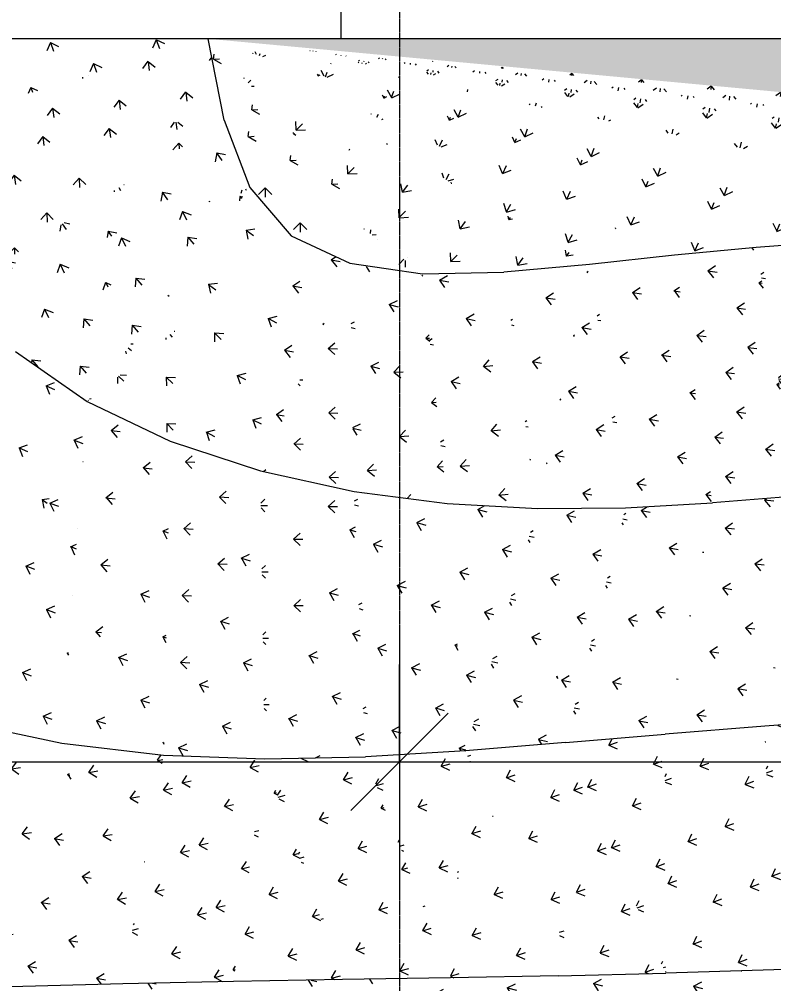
# Model space of a CAD drawing. Header units: millimetres. Extents: x 15878 to 679837, y -72324 to 391440.
# Drawn here: x 65175 to 69046, y -13489 to -8543 of the extents above; entities that cross this region are included whole.
import ezdxf

# ---------------------------------------------------------------- set-up
doc = ezdxf.new("R2010")
doc.units = ezdxf.units.MM
doc.linetypes.add('Grid Line__1_200_', pattern=[10.5, 6, -1.5, 1.5, -1.5])
for name, color, linetype, lineweight in [('A-ANNO-DIMS', 211, 'Continuous', 5), ('A-ANNO-DIMS-500', 211, 'Continuous', 5), ('A-FLOR', 192, 'Continuous', 5), ('A-FLOR-PATT', 8, 'Continuous', 5), ('A-WALL', 113, 'Continuous', 5), ('S-GRID', 1, 'Continuous', 5)]:
    doc.layers.add(name, color=color, linetype=linetype, lineweight=lineweight)
doc.styles.add('Arial', font='arial.ttf', dxfattribs={"width": 0.7, "height": 737.649701})
doc.dimstyles.new('Linear_-_1_5mm_Arial', dxfattribs={"dimscale": 304.8, "dimtxt": 750, "dimasz": 1.64042, "dimexe": 1.64042, "dimexo": 0.0625, "dimgap": 0.82021, "dimtad": 1, "dimdec": 0, "dimzin": 0, "dimdsep": 46, "dimtxsty": 'Arial', "dimblk1": 'OBLIQUE', "dimblk2": 'OBLIQUE', "dimsah": 1, "dimcen": 0.09, "dimadec": 0, "dimazin": 0, "dimtfac": 1, "dimtdec": 4, "dimtix": 1, "dimtmove": 0, "dimatfit": 3, "dimfxl": 1.64042, "dimfxlon": 1, "dimtvp": 1, "dimtolj": 1, "dimtzin": 0, "dimarcsym": 2})

# ---------------------------------------------------------------- blocks, each defined once
blk = doc.blocks.new('DIMBLOCK20-1_F')
at = {"layer": 'A-ANNO-DIMS-500'}
for p, q in [((58314.3, -11851.2), (58314.3, -12851.2)), ((58314.3, -12351.2), (58314.3, -11851.2)), ((67126.8, -11851.2), (67126.8, -12851.2)), ((67126.8, -12351.2), (67126.8, -11851.2)), ((58314.3, -12351.2), (58564.3, -12101.2)), ((67126.8, -12351.2), (67376.8, -12101.2)), ((58314.3, -12351.2), (58064.3, -12601.2)), ((58314.3, -12351.2), (67126.8, -12351.2)), ((67126.8, -12351.2), (66876.8, -12601.2))]:
    blk.add_line(p, q, dxfattribs=at)
at = {"layer": 'A-ANNO-DIMS-500', "color": 0, "insert": (62212.9, -11144.3), "char_height": 737.65, "width": 1218.462, "attachment_point": 1, "line_spacing_factor": 0.938532, "style": 'Arial'}
blk.add_mtext('EQ', dxfattribs=at)
blk = doc.blocks.new('_Oblique')
at = {"color": 0, "linetype": 'ByBlock', "lineweight": -2}
blk.add_line((-0.5, -0.5), (0.5, 0.5), dxfattribs=at)
blk = doc.blocks.new('DIMBLOCK21-1_F')
at = {"layer": 'A-ANNO-DIMS-500'}
for p, q in [((67126.8, -11851.2), (67126.8, -12851.2)), ((67126.8, -12351.2), (67126.8, -11851.2)), ((75939.3, -11851.2), (75939.3, -12851.2)), ((75939.3, -12351.2), (75939.3, -11851.2)), ((67126.8, -12351.2), (67376.8, -12101.2)), ((75939.3, -12351.2), (76189.3, -12101.2)), ((67126.8, -12351.2), (66876.8, -12601.2)), ((67126.8, -12351.2), (75939.3, -12351.2)), ((75939.3, -12351.2), (75689.3, -12601.2))]:
    blk.add_line(p, q, dxfattribs=at)
at = {"layer": 'A-ANNO-DIMS-500', "color": 0, "insert": (71025.4, -11144.3), "char_height": 737.65, "width": 1218.462, "attachment_point": 1, "line_spacing_factor": 0.938532, "style": 'Arial'}
blk.add_mtext('EQ', dxfattribs=at)

msp = doc.modelspace()

# ---------------------------------------------------------------- hatches: boundary and pattern name
at = {"layer": 'A-FLOR-PATT'}
h = msp.add_hatch(dxfattribs=at)
h.set_pattern_fill('FP_1739', color=256, style=0, pattern_type=2)
h.set_pattern_definition([(289.668, (76727.66, 35154.58), (221.238, -107.55495), [47.517, -310.877]), (246.367, (76727.66, 35154.58), (221.2385, -107.5526), [47.059, -203.921]), (334.074, (76727.66, 35154.58), (100.6117, 229.9309), [46.124, -199.872])])
h.paths.add_polyline_path([(64557.7, -9124.6), (66144.7, -8642.5), (64499.2, -8642.5)], flags=0)
h = msp.add_hatch(dxfattribs=at)
h.set_pattern_fill('FP_1738', color=256, style=0, pattern_type=2)
h.set_pattern_definition([(277.249, (88403.66, 23638.28), (193.3338, -157.4674), [47.616, -311.524]), (233.33, (88403.66, 23638.28), (193.3324, -157.469), [46.472, -201.38]), (320.838, (88403.66, 23638.28), (148.0161, 198.8017), [46.753, -202.595])])
h.paths.add_polyline_path([(64557.7, -9124.6), (66226.1, -9060.6), (66144.7, -8642.5), (64926.6, -9012.6)], flags=0)
h = msp.add_hatch(dxfattribs=at)
h.set_pattern_fill('FP_1836', color=256, style=0, pattern_type=2)
h.set_pattern_definition([(45.276, (-21244.25, -23109.45), (-10.70794, 234.88667), [45.795, -299.612]), (2.375, (-21244.25, -23109.45), (-10.70685, 234.8871), [47.623, -206.365]), (92.61, (-21244.25, -23109.45), (-253.769, -10.5249), [44.087, -191.044])])
h.paths.add_polyline_path([(67244.1, -9847.3), (67662.1, -9840.3), (66144.7, -8642.5), (66617.9, -9161.1)], flags=0)
h = msp.add_hatch(dxfattribs=at)
h.set_pattern_fill('FP_1837', color=256, style=0, pattern_type=2)
h.set_pattern_definition([(60.501, (-21898.63, -38874.76), (-73.4593, 227.4507), [45.639, -298.592]), (16.54, (-21898.63, -38874.76), (-73.4575, 227.45143), [47.522, -205.928]), (107.899, (-21898.63, -38874.76), (-242.9619, -72.1563), [44.816, -194.203])])
h.paths.add_polyline_path([(68101.1, -9799.8), (68537, -9752.5), (66144.7, -8642.5), (68021.1, -9752.5)], flags=0)
h = msp.add_hatch(dxfattribs=at)
h.set_pattern_fill('FP_1838', color=256, style=0, pattern_type=2)
h.set_pattern_definition([(54.114, (-22302.67, -32001.74), (-46.8802, 233.2998), [45.829, -299.838]), (10.614, (-22302.67, -32001.74), (-46.8809, 233.2996), [47.596, -206.249]), (101.362, (-22302.67, -32001.74), (-249.5017, -46.7549), [44.618, -193.345])])
h.paths.add_polyline_path([(67662.1, -9840.3), (68101.1, -9799.8), (66144.7, -8642.5), (67431.6, -9658.4)], flags=0)
h = msp.add_hatch(dxfattribs=at)
h.set_pattern_fill('FP_1839', color=256, style=0, pattern_type=2)
h.set_pattern_definition([(68.184, (-19771.37, -47414.48), (-105.11822, 214.4384), [44.953, -294.101]), (23.466, (-19771.37, -47414.48), (-105.11707, 214.4387), [47.242, -204.716]), (116.114, (-19771.37, -47414.48), (-231.12094, -100.3317), [44.778, -194.039])])
h.paths.add_polyline_path([(68956.3, -9713.5), (69360.5, -9682.6), (66144.7, -8642.5), (68875.1, -9682.6)], flags=0)
h = msp.add_hatch(dxfattribs=at)
h.set_pattern_fill('FP_1840', color=256, style=0, pattern_type=2)
h.set_pattern_definition([(64.927, (-20866.34, -43822.67), (-91.88694, 220.6294), [45.292, -296.319]), (20.566, (-20866.34, -43822.67), (-91.88684, 220.6285), [47.393, -205.368]), (112.611, (-20866.34, -43822.67), (-236.65143, -88.7929), [44.812, -194.186])])
h.paths.add_polyline_path([(68537, -9752.5), (68956.3, -9713.5), (66144.7, -8642.5), (68452.9, -9713.5)], flags=0)
h = msp.add_hatch(dxfattribs=at)
h.set_pattern_fill('FP_1841', color=256, style=0, pattern_type=2)
h.set_pattern_definition([(70.658, (-18730.49, -50094.51), (-114.94197, 209.03156), [44.628, -291.978]), (25.618, (-18730.5, -50094.51), (-114.93996, 209.03205), [47.084, -204.031]), (118.805, (-18730.5, -50094.5), (-226.42916, -108.5738), [44.728, -193.821])])
h.paths.add_polyline_path([(69360.5, -9682.6), (69752.1, -9658.4), (66144.7, -8642.5), (69285.6, -9658.4)], flags=0)
h = msp.add_hatch(dxfattribs=at)
h.set_pattern_fill('FP_1842', color=256, style=0, pattern_type=2)
h.set_pattern_definition([(76.655, (-15709.53, -56286.79), (-137.4962, 194.08475), [43.683, -285.792]), (30.64, (-15709.53, -56286.8), (-137.49453, 194.086), [46.537, -201.66]), (125.315, (-15709.53, -56286.8), (-213.544, -126.4931), [44.597, -193.255])])
h.paths.add_polyline_path([(70876.6, -9612.4), (71243.1, -9601.4), (66144.7, -8642.5), (70507.6, -9536.8)], flags=0)
h = msp.add_hatch(dxfattribs=at)
h.set_pattern_fill('FP_1843', color=256, style=0, pattern_type=2)
h.set_pattern_definition([(75.491, (-16236.08, -55123.09), (-133.3507, 196.87325), [43.819, -286.682]), (29.66, (-16236.08, -55123.1), (-133.35356, 196.87134), [46.639, -202.102]), (124.112, (-16236.08, -55123.1), (-216.1511, -123.0897), [44.585, -193.2])])
h.paths.add_polyline_path([(70507.6, -9624.7), (70876.6, -9612.4), (66144.7, -8642.5), (70507.6, -9624.6)], flags=0)
h = msp.add_hatch(dxfattribs=at)
h.set_pattern_fill('FP_1844', color=256, style=0, pattern_type=2)
h.set_pattern_definition([(78.706, (-15262.94, -58374.24), (-144.33207, 190.44747), [43.764, -286.325]), (32.522, (-15262.94, -58374.24), (-144.33, 190.4491), [46.471, -201.375]), (127.157, (-15262.94, -58374.24), (-208.9779, -133.24983), [44.805, -194.155])])
h.paths.add_polyline_path([(71609.6, -9590.2), (71978.6, -9577.6), (66144.7, -8642.5), (71406.5, -9555)], flags=0)
h = msp.add_hatch(dxfattribs=at)
h.set_pattern_fill('FP_1847', color=256, style=0, pattern_type=2)
h.set_pattern_definition([(74.167, (-16936.17, -53780.5), (-128.4566, 200.2933), [44.041, -288.139]), (28.566, (-16936.17, -53780.5), (-128.4541, 200.2945), [46.773, -202.682]), (122.673, (-16936.17, -53780.5), (-219.0884, -119.28085), [44.615, -193.331])])
h.paths.add_polyline_path([(70133.6, -9639.5), (70507.6, -9624.6), (66144.7, -8642.5), (70074.1, -9624.7)], flags=0)
h = msp.add_hatch(dxfattribs=at)
h.set_pattern_fill('FP_1851', color=256, style=0, pattern_type=2)
h.set_pattern_definition([(272.066, (93606.37, -5733.25), (184.9975, -147.1594), [40.275, -263.501]), (221.947, (93606.37, -5733.25), (184.9984, -147.1585), [43.876, -190.13]), (321.499, (93606.37, -5733.25), (174.0457, 156.4197), [44.323, -192.066])])
h.paths.add_polyline_path([(74652.1, -9434.3), (79776.8, -8642.5), (66144.7, -8642.5), (74577.2, -9427.3)], flags=0)
h = msp.add_hatch(dxfattribs=at)
h.set_pattern_fill('FP_1854', color=256, style=0, pattern_type=2)
h.set_pattern_definition([(3.87, (25507.53, -5221.22), (17.4642, 137.63856), [30.784, -201.405]), (330.342, (25507.53, -5221.22), (17.46365, 137.6391), [46.216, -200.27]), (82.769, (25507.53, -5221.22), (-214.1957, 121.9658), [26.014, -112.728])])
h.paths.add_polyline_path([(67244.1, -9847.3), (66144.7, -8642.5), (66226.1, -9060.6), (66617.9, -9363.4)], flags=0)
h = msp.add_hatch(dxfattribs=at)
h.set_pattern_fill('FP_1850', color=256, style=0, pattern_type=2)
h.set_pattern_definition([(263.679, (100853.9, 1096.2), (160.04505, -183.4711), [44.685, -292.348]), (217.543, (100853.9, 1096.2), (160.0468, -183.4697), [46.621, -202.025]), (311.099, (100853.9, 1096.2), (197.1517, 151.5139), [45.65, -197.817])])
h.paths.add_polyline_path([(74263.7, -9459.2), (74652.1, -9434.3), (66617.9, -8690.1), (74015.6, -9434.3)], flags=0)
h = msp.add_hatch(dxfattribs=at)
h.set_pattern_fill('FP_1849', color=256, style=0, pattern_type=2)
h.set_pattern_definition([(263.151, (101050.3, 571.8), (158.3796, -184.378), [44.602, -291.81]), (217.01, (101050.3, 571.8), (158.3785, -184.3779), [46.609, -201.97]), (310.662, (101050.3, 571.8), (198.4987, 149.632), [45.574, -197.488])])
h.paths.add_polyline_path([(73876.6, -9483.1), (74263.7, -9459.2), (66617.9, -8694), (73383.2, -9429.4)], flags=0)
h = msp.add_hatch(dxfattribs=at)
h.set_pattern_fill('FP_1883', color=256, style=0, pattern_type=2)
h.set_pattern_definition([(262.575, (101243.06, -34.43), (156.5609, -185.3069), [44.505, -291.171]), (216.427, (101243.06, -34.43), (156.5607, -185.307), [46.592, -201.9]), (310.194, (101243.06, -34.43), (199.939, 147.5553), [45.486, -197.104])])
h.paths.add_polyline_path([(73491.4, -9505.5), (73876.6, -9483.1), (66617.9, -8698.1), (73383.2, -9492.8)], flags=0)
h = msp.add_hatch(dxfattribs=at)
h.set_pattern_fill('FP_1856', color=256, style=0, pattern_type=2)
h.set_pattern_definition([(261.946, (101429.38, -727.78), (154.5756, -186.2592), [44.391, -290.428]), (215.789, (101429.38, -727.78), (154.5753, -186.2593), [46.573, -201.815]), (309.689, (101429.38, -727.78), (201.4857, 145.2574), [45.383, -196.662])])
h.paths.add_polyline_path([(73108.5, -9526.4), (73491.4, -9505.5), (66617.9, -8702.6), (70000.5, -9131.9)], flags=0)
h = msp.add_hatch(dxfattribs=at)
h.set_pattern_fill('FP_1848', color=256, style=0, pattern_type=2)
h.set_pattern_definition([(261.257, (101605.63, -1514.52), (152.3994, -187.2368), [44.261, -289.574]), (215.09, (101605.63, -1514.52), (152.3998, -187.2363), [46.55, -201.716]), (309.144, (101605.63, -1514.52), (203.1428, 142.7201), [45.266, -196.153])])
h.paths.add_polyline_path([(72728.4, -9545.6), (73108.5, -9526.4), (66617.9, -8707.4), (70000.5, -9171.4)], flags=0)
h = msp.add_hatch(dxfattribs=at)
h.set_pattern_fill('FP_1845', color=256, style=0, pattern_type=2)
h.set_pattern_definition([(260.5, (101767.26, -2401.94), (150.0097, -188.2403), [44.112, -288.6]), (214.323, (101767.26, -2401.94), (150.0107, -188.2402), [46.524, -201.604]), (308.551, (101767.26, -2401.94), (204.9238, 139.907), [45.132, -195.57])])
h.paths.add_polyline_path([(72351.6, -9562.7), (72728.4, -9545.6), (66617.9, -8712.7), (70000.5, -9214.1)], flags=0)
h = msp.add_hatch(dxfattribs=at)
h.set_pattern_fill('FP_1846', color=256, style=0, pattern_type=2)
h.set_pattern_definition([(79.63, (-15267.93, -59356.86), (-147.2566, 189.34966), [43.944, -287.504]), (33.447, (-15267.93, -59356.86), (-147.255, 189.3515), [46.498, -201.49]), (127.872, (-15267.93, -59356.86), (-206.91896, -136.68433), [44.976, -194.895])])
h.paths.add_polyline_path([(71978.6, -9577.6), (72351.6, -9562.7), (66617.9, -8718.4), (71885.4, -9562.7)], flags=0)
h = msp.add_hatch(dxfattribs=at)
h.set_pattern_fill('FP_1740', color=256, style=0, pattern_type=2)
h.set_pattern_definition([(277.61, (88007.8, 23277.71), (194.3468, -157.0883), [47.591, -311.365]), (233.542, (88007.8, 23277.7), (194.3473, -157.0879), [46.323, -200.735]), (321.052, (88007.8, 23277.7), (146.8098, 198.7075), [46.855, -203.04])])
h.paths.add_polyline_path([(64669.6, -9552.7), (66226.1, -9060.6), (64557.7, -9124.6), (64569.4, -9169.4)], flags=0)
h = msp.add_hatch(dxfattribs=at)
h.set_pattern_fill('FP_1695', color=256, style=0, pattern_type=2)
h.set_pattern_definition([(272.274, (94342.1, 9418.22), (180.1756, -177.3686), [47.215, -308.905]), (227.066, (94342.1, 9418.22), (180.1782, -177.3671), [45.706, -198.061]), (315.45, (94342.1, 9418.22), (166.0449, 178.471), [47.406, -205.425])])
h.paths.add_polyline_path([(64865.1, -9929.8), (66226.1, -9060.6), (64669.6, -9552.7)], flags=0)
h = msp.add_hatch(dxfattribs=at)
h.set_pattern_fill('FP_1743', color=256, style=0, pattern_type=2)
h.set_pattern_definition([(304.466, (60043.79, 41293.44), (240.76014, -47.319), [47.497, -310.747]), (261.285, (60043.8, 41293.44), (240.7603, -47.3172), [47.051, -203.886]), (348.881, (60043.8, 41293.44), (38.0225, 248.0395), [46.006, -199.36])])
h.paths.add_polyline_path([(64865.1, -9929.8), (66358.3, -9404.7), (66226.1, -9060.6), (64926.6, -9890.5)], flags=0)
h = msp.add_hatch(dxfattribs=at)
h.set_pattern_fill('FP_1835', color=256, style=0, pattern_type=2)
h.set_pattern_definition([(270, (97867.98, 11247.69), (179.605, -179.605), [47.625, -311.585]), (225, (97867.98, 11247.7), (179.6051, -179.6051), [47.625, -206.375]), (315, (97867.98, 11247.7), (179.6051, 179.6051), [47.625, -206.375])])
h.paths.add_polyline_path([(67244.1, -9847.3), (66226.1, -9060.6), (66358.3, -9404.7), (66579.1, -9658.4), (66871.9, -9794.2), (67194.7, -9840.3)], flags=0)
h = msp.add_hatch(dxfattribs=at)
h.set_pattern_fill('FP_1704', color=256, style=0, pattern_type=2)
h.set_pattern_definition([(295.239, (72253.2, 30891.24), (233.0475, -93.9483), [47.377, -309.962]), (250.613, (72253.2, 30891.24), (233.0467, -93.9503), [45.574, -197.485]), (338.044, (72253.2, 30891.24), (80.6815, 229.2779), [47.113, -204.158])])
h.paths.add_polyline_path([(65155.6, -10245.9), (66358.3, -9404.7), (64865.1, -9929.8), (65137.4, -10226.1)], flags=0)
h = msp.add_hatch(dxfattribs=at)
h.set_pattern_fill('FP_1703', color=256, style=0, pattern_type=2)
h.set_pattern_definition([(310.001, (57717.15, 35610.74), (248.41105, -32.20766), [47.416, -310.219]), (265.619, (57717.15, 35610.74), (248.4107, -32.2058), [45.462, -197]), (352.613, (57717.15, 35610.74), (18.5211, 241.7532), [46.967, -203.523])])
h.paths.add_polyline_path([(65523.8, -10503.5), (66358.3, -9404.7), (65155.6, -10245.9), (65393.5, -10412.3)], flags=0)
h = msp.add_hatch(dxfattribs=at)
h.set_pattern_fill('FP_1732', color=256, style=0, pattern_type=2)
h.set_pattern_definition([(323.545, (38120.7, 40425.6), (240.2083, 32.64647), [47.454, -310.465]), (280.998, (38120.7, 40425.6), (240.2082, 32.6483), [46.858, -203.051]), (7.74, (38120.7, 40425.6), (-47.6764, 245.319), [45.453, -196.963])])
h.paths.add_polyline_path([(65523.8, -10503.5), (66569.7, -9654), (66358.3, -9404.7), (65719.5, -10245.9)], flags=0)
h = msp.add_hatch(dxfattribs=at)
h.set_pattern_fill('FP_1705', color=256, style=0, pattern_type=2)
h.set_pattern_definition([(315.342, (53919.57, 33539.79), (250.56396, -11.92266), [47.198, -308.791]), (270.639, (53919.57, 33539.8), (250.5635, -11.9214), [44.683, -193.625]), (357.276, (53919.57, 33539.8), (-2.6572, 238.2925), [47.034, -203.813])])
h.paths.add_polyline_path([(65949.6, -10706.6), (66564.4, -9658.4), (65523.8, -10503.5), (65915.9, -10690.5)], flags=0)
h = msp.add_hatch(dxfattribs=at)
h.set_pattern_fill('FP_1712', color=256, style=0, pattern_type=2)
h.set_pattern_definition([(332.922, (33854.6, 34181.54), (239.087, 64.20896), [47.526, -310.937]), (289.402, (33854.6, 34181.54), (239.0871, 64.2076), [45.201, -195.872]), (15.032, (33854.6, 34181.54), (-80.082, 227.3828), [46.417, -201.141])])
h.paths.add_polyline_path([(66412.7, -10858.9), (66567.2, -9658.4), (65949.6, -10706.6)], flags=0)
h = msp.add_hatch(dxfattribs=at)
h.set_pattern_fill('FP_1745', color=256, style=0, pattern_type=2)
h.set_pattern_definition([(350.108, (10980.1, 27746.3), (196.8396, 134.1175), [47.331, -309.662]), (308.389, (10980.1, 27746.3), (196.8391, 134.1182), [46.754, -202.599]), (34.269, (10980.1, 27746.3), (-154.8473, 195.4455), [44.66, -193.528])])
h.paths.add_polyline_path([(66412.7, -10858.9), (66871.9, -9794.2), (66569.2, -9658.4), (66432.6, -10706.6)], flags=0)
h = msp.add_hatch(dxfattribs=at)
h.set_pattern_fill('FP_1733', color=256, style=0, pattern_type=2)
h.set_pattern_definition([(353.339, (12515.14, 27486.05), (202.07674, 145.41777), [47.494, -310.727]), (309.428, (12515.14, 27486.05), (202.0747, 145.4206), [45.385, -196.668]), (35.74, (12515.14, 27486.05), (-153.7286, 186.96855), [46.68, -202.28])])
h.paths.add_polyline_path([(69173.8, -10987.6), (69360.5, -9682.6), (68956.3, -9713.5), (69117.1, -10655.4)], flags=0)
h = msp.add_hatch(dxfattribs=at)
h.set_pattern_fill('FP_1731', color=256, style=0, pattern_type=2)
h.set_pattern_definition([(352.153, (14197.47, 28716.84), (205.7215, 141.2468), [47.439, -310.367]), (308.04, (14197.47, 28716.84), (205.7217, 141.2478), [45.257, -196.112]), (34.473, (14197.47, 28716.84), (-148.7325, 190.09834), [46.79, -202.755])])
h.paths.add_polyline_path([(68731.9, -11023.4), (68956.3, -9713.5), (68537, -9752.5), (68726.4, -10987.6)], flags=0)
h = msp.add_hatch(dxfattribs=at)
h.set_pattern_fill('FP_1700', color=256, style=0, pattern_type=2)
h.set_pattern_definition([(352.069, (14034.02, 28464.4), (205.7304, 140.9807), [47.456, -310.479]), (308.009, (14034.02, 28464.4), (205.7306, 140.9809), [45.302, -196.309]), (34.422, (14034.02, 28464.4), (-148.7822, 190.3679), [46.763, -202.638])])
h.paths.add_polyline_path([(68731.9, -11023.4), (69173.8, -10987.6), (68956.3, -9713.5), (68738, -10987.6)], flags=0)
h = msp.add_hatch(dxfattribs=at)
h.set_pattern_fill('FP_1701', color=256, style=0, pattern_type=2)
h.set_pattern_definition([(351.304, (15739.54, 29506.07), (208.41377, 137.89067), [47.379, -309.978]), (307.04, (15739.54, 29506.07), (208.41495, 137.8882), [45.082, -195.357]), (33.489, (15739.54, 29506.07), (-144.8344, 191.9212), [46.856, -203.044])])
h.paths.add_polyline_path([(68286.5, -11047.6), (68537, -9752.5), (68101.1, -9799.8), (68282.9, -11023.4)], flags=0)
h = msp.add_hatch(dxfattribs=at)
h.set_pattern_fill('FP_1699', color=256, style=0, pattern_type=2)
h.set_pattern_definition([(350.914, (15205.68, 29191.91), (208.4495, 136.654), [47.463, -310.529]), (306.901, (15205.68, 29191.9), (208.44765, 136.6558), [45.296, -196.284]), (33.248, (15205.68, 29191.9), (-145.0517, 193.1871), [46.734, -202.515])])
h.paths.add_polyline_path([(68286.5, -11047.6), (68731.9, -11023.4), (68537, -9752.5), (68309.2, -10930.3)], flags=0)
h = msp.add_hatch(dxfattribs=at)
h.set_pattern_fill('FP_1708', color=256, style=0, pattern_type=2)
h.set_pattern_definition([(358.336, (4847.23, 22103.86), (177.95296, 159.89), [47.467, -310.552]), (316.575, (4847.23, 22103.86), (177.9527, 159.8892), [46.448, -201.275]), (41.939, (4847.23, 22103.86), (-179.9136, 170.2878), [44.856, -194.376])])
h.paths.add_polyline_path([(66893, -10964.3), (66869.4, -9799.8), (66412.7, -10858.9), (66617.9, -10903.9)], flags=0)
h = msp.add_hatch(dxfattribs=at)
h.set_pattern_fill('FP_1710', color=256, style=0, pattern_type=2)
h.set_pattern_definition([(344.636, (21939.05, 30472.16), (220.3823, 110.6407), [47.554, -311.123]), (301.387, (21939.05, 30472.16), (220.3812, 110.6425), [45.174, -195.753]), (26.659, (21939.05, 30472.16), (-125.479, 205.6715), [46.237, -200.359])])
h.paths.add_polyline_path([(66893, -10964.3), (67244.1, -9847.3), (66872, -9799.8), (66887.4, -10655.4)], flags=0)
h = msp.add_hatch(dxfattribs=at)
h.set_pattern_fill('FP_1709', color=256, style=0, pattern_type=2)
h.set_pattern_definition([(348.616, (18967.83, 29842.62), (214.18104, 126.28364), [47.431, -310.316]), (304.737, (18967.83, 29842.62), (214.1813, 126.2822), [44.925, -194.675]), (30.524, (18967.83, 29842.62), (-136.52705, 196.8966), [46.62, -202.018])])
h.paths.add_polyline_path([(67370.3, -11026.6), (67662.1, -9840.3), (67244.1, -9847.3), (67330.6, -10655.4)], flags=0)
h = msp.add_hatch(dxfattribs=at)
h.set_pattern_fill('FP_1706', color=256, style=0, pattern_type=2)
h.set_pattern_definition([(350.418, (17173.5, 29777.31), (210.716, 133.932), [47.365, -309.886]), (306.2, (17173.5, 29777.3), (210.7181, 133.9301), [44.938, -194.729]), (32.44, (17173.5, 29777.3), (-141.5506, 193.4004), [46.815, -202.863])])
h.paths.add_polyline_path([(67833.9, -11051.6), (68101.1, -9799.8), (67662.1, -9840.3), (67833.4, -11047.6)], flags=0)
h = msp.add_hatch(dxfattribs=at)
h.set_pattern_fill('FP_1698', color=256, style=0, pattern_type=2)
h.set_pattern_definition([(349.787, (16374.67, 29431.5), (210.7075, 131.9394), [47.494, -310.726]), (305.967, (16374.67, 29431.5), (210.709, 131.9377), [45.28, -196.215]), (32.053, (16374.67, 29431.5), (-141.8346, 195.4556), [46.614, -201.994])])
h.paths.add_polyline_path([(67833.9, -11051.6), (68286.5, -11047.6), (68101.1, -9799.8), (67918.5, -10655.4)], flags=0)
h = msp.add_hatch(dxfattribs=at)
h.set_pattern_fill('FP_1697', color=256, style=0, pattern_type=2)
h.set_pattern_definition([(3.063, (797.32, 18708.77), (164.43186, 174.3283), [47.477, -310.617]), (321.219, (797.32, 18708.77), (164.4307, 174.3292), [46.458, -201.317]), (46.673, (797.32, 18708.77), (-193.1492, 155.1949), [44.933, -194.709])])
h.paths.add_polyline_path([(67370.3, -11026.6), (67244.1, -9847.3), (66893, -10964.3), (66951.1, -10971.9)], flags=0)
h = msp.add_hatch(dxfattribs=at)
h.set_pattern_fill('FP_1696', color=256, style=0, pattern_type=2)
h.set_pattern_definition([(5.387, (-1121.94, 17570.24), (158.71717, 181.81076), [47.536, -311.001]), (323.228, (-1121.94, 17570.24), (158.7158, 181.81305), [46.402, -201.077]), (48.88, (-1121.94, 17570.24), (-198.2359, 148.1501), [45.252, -196.091])])
h.paths.add_polyline_path([(67833.9, -11051.6), (67660.3, -9847.3), (67370.3, -11026.6), (67662.1, -11042.3)], flags=0)
h = msp.add_hatch(dxfattribs=at)
h.set_pattern_fill('FP_1572', color=256, style=0, pattern_type=2)
h.set_pattern_definition([(335.782, (23216.3, 42603.46), (232.75616, 85.7576), [47.565, -311.195]), (292.068, (23216.3, 42603.46), (232.75625, 85.7578), [47.126, -204.213]), (20.226, (23216.3, 42603.46), (-94.4298, 232.9254), [46.51, -201.542])])
h.paths.add_polyline_path([(64379.9, -11978), (65523.8, -10503.5), (65155.6, -10245.9), (64483.9, -11745.9)], flags=0)
h = msp.add_hatch(dxfattribs=at)
h.set_pattern_fill('FP_1550', color=256, style=0, pattern_type=2)
h.set_pattern_definition([(324.603, (39829.96, 42604.76), (249.46075, 35.41366), [47.466, -310.545]), (279.901, (39829.96, 42604.76), (249.4607, 35.4163), [46.211, -200.247]), (8.08, (39829.96, 42604.76), (-42.3758, 242.787), [47.243, -204.719])])
h.paths.add_polyline_path([(64876.8, -12145.3), (65523.8, -10503.5), (64379.9, -11978)], flags=0)
h = msp.add_hatch(dxfattribs=at)
h.set_pattern_fill('FP_1536', color=256, style=0, pattern_type=2)
h.set_pattern_definition([(339.694, (21882.39, 40055.94), (230.15454, 99.0567), [47.585, -311.32]), (295.456, (21882.4, 40055.94), (230.1547, 99.0553), [46.435, -201.217]), (23.286, (21882.4, 40055.94), (-106.443, 223.6094), [46.981, -203.585])])
h.paths.add_polyline_path([(65393.5, -12255.6), (65523.8, -10503.5), (64876.8, -12145.3)], flags=0)
h = msp.add_hatch(dxfattribs=at)
h.set_pattern_fill('FP_1575', color=256, style=0, pattern_type=2)
h.set_pattern_definition([(353.973, (3344.95, 32039.4), (190.84324, 153.47434), [47.38, -309.984]), (310.746, (3344.95, 32039.4), (190.8416, 153.4768), [47.269, -204.831]), (38.806, (3344.95, 32039.4), (-164.5459, 190.9955), [45.919, -198.98])])
h.paths.add_polyline_path([(65393.5, -12255.6), (65949.6, -10706.6), (65523.8, -10503.5), (65401.7, -12145.3)], flags=0)
h = msp.add_hatch(dxfattribs=at)
h.set_pattern_fill('FP_1535', color=256, style=0, pattern_type=2)
h.set_pattern_definition([(341.846, (20685.59, 38192.7), (226.95357, 106.3715), [47.533, -310.983]), (297.54, (20685.6, 38192.7), (226.9539, 106.3713), [46.114, -199.829]), (25.112, (20685.6, 38192.7), (-113.71545, 218.076), [46.996, -203.649])])
h.paths.add_polyline_path([(65915.9, -12316.4), (65949.6, -10706.6), (65393.5, -12255.6)], flags=0)
h = msp.add_hatch(dxfattribs=at)
h.set_pattern_fill('FP_1577', color=256, style=0, pattern_type=2)
h.set_pattern_definition([(356.998, (1379.1, 28802.67), (183.15426, 162.07347), [47.453, -310.462]), (313.943, (1379.1, 28802.67), (183.15566, 162.0716), [47.086, -204.04]), (41.505, (1379.1, 28802.67), (-174.2668, 180.8189), [45.856, -198.711])])
h.paths.add_polyline_path([(65915.9, -12316.4), (66412.7, -10858.9), (65949.6, -10706.6), (65917.2, -12255.6)], flags=0)
h = msp.add_hatch(dxfattribs=at)
h.set_pattern_fill('FP_1537', color=256, style=0, pattern_type=2)
h.set_pattern_definition([(343.277, (20516.98, 36500.72), (225.0413, 110.64186), [47.454, -310.465]), (298.861, (20516.98, 36500.72), (225.0409, 110.6427), [45.737, -198.192]), (26.181, (20516.98, 36500.72), (-117.7397, 213.6319), [47.019, -203.75])])
h.paths.add_polyline_path([(66435.2, -12336.3), (66412.7, -10858.9), (65915.9, -12316.4), (66412.7, -12335.4)], flags=0)
h = msp.add_hatch(dxfattribs=at)
h.set_pattern_fill('FP_1578', color=256, style=0, pattern_type=2)
h.set_pattern_definition([(359.069, (573.64, 26089.15), (177.94088, 167.17983), [47.512, -310.846]), (316.194, (573.64, 26089.15), (177.942, 167.1792), [46.861, -203.066]), (43.214, (573.64, 26089.15), (-180.3699, 173.0035), [45.779, -198.377])])
h.paths.add_polyline_path([(66435.2, -12336.3), (66893, -10964.3), (66412.7, -10858.9), (66434.9, -12316.4)], flags=0)
h = msp.add_hatch(dxfattribs=at)
h.set_pattern_fill('FP_1541', color=256, style=0, pattern_type=2)
h.set_pattern_definition([(344.214, (21008.99, 34933.5), (224.0545, 112.8752), [47.353, -309.805]), (299.665, (21009, 34933.5), (224.0544, 112.876), [45.322, -196.397]), (26.738, (21009, 34933.5), (-119.6318, 210.0391), [47.04, -203.841])])
h.paths.add_polyline_path([(66435.2, -12336.3), (66951.1, -12325.4), (66893, -10964.3), (66617.9, -11788.7)], flags=0)
h = msp.add_hatch(dxfattribs=at)
h.set_pattern_fill('FP_1548', color=256, style=0, pattern_type=2)
h.set_pattern_definition([(343.888, (19751.08, 33642.82), (222.40066, 111.21885), [47.55, -311.095]), (300.098, (19751.08, 33642.82), (222.4007, 111.2183), [45.674, -197.919]), (26.569, (19751.08, 33642.82), (-122.1575, 210.7477), [46.624, -202.036])])
h.paths.add_polyline_path([(66951.1, -12325.4), (67370.3, -11026.6), (66893, -10964.3), (66895.6, -11026.6)], flags=0)
h = msp.add_hatch(dxfattribs=at)
h.set_pattern_fill('FP_1538', color=256, style=0, pattern_type=2)
h.set_pattern_definition([(345.239, (21241.41, 33325.03), (222.67047, 115.47535), [47.267, -309.241]), (300.613, (21241.4, 33325.03), (222.6692, 115.4767), [44.947, -194.772]), (27.411, (21241.4, 33325.03), (-122.0722, 206.3096), [47.031, -203.801])])
h.paths.add_polyline_path([(66951.1, -12325.4), (67464.7, -12293.9), (67370.3, -11026.6), (66961.3, -12293.9)], flags=0)
h = msp.add_hatch(dxfattribs=at)
h.set_pattern_fill('FP_1546', color=256, style=0, pattern_type=2)
h.set_pattern_definition([(345.681, (19326.47, 31834.68), (219.7722, 116.71785), [47.483, -310.658]), (301.791, (19326.47, 31834.68), (219.7725, 116.7164), [45.287, -196.242]), (27.972, (19326.47, 31834.68), (-127.2426, 205.2931), [46.658, -202.185])])
h.paths.add_polyline_path([(67464.7, -12293.9), (67833.9, -11051.6), (67370.3, -11026.6), (67372.2, -11051.6)], flags=0)
h = msp.add_hatch(dxfattribs=at)
h.set_pattern_fill('FP_1547', color=256, style=0, pattern_type=2)
h.set_pattern_definition([(350.709, (15768.5, 28132.56), (209.49543, 133.80762), [47.426, -310.283]), (306.842, (15768.5, 28132.56), (209.494, 133.8096), [44.88, -194.48]), (32.567, (15768.5, 28132.56), (-143.5212, 191.5588), [46.609, -201.973])])
h.paths.add_polyline_path([(68489.3, -12209.5), (68731.9, -11023.4), (68286.5, -11047.6), (68309.2, -11177.6)], flags=0)
h = msp.add_hatch(dxfattribs=at)
h.set_pattern_fill('FP_1542', color=256, style=0, pattern_type=2)
h.set_pattern_definition([(350.922, (15931.12, 27888.62), (209.4931, 134.47984), [47.381, -309.991]), (306.918, (15931.12, 27888.62), (209.494, 134.4785), [44.763, -193.972]), (32.698, (15931.12, 27888.62), (-143.4037, 190.8652), [46.677, -202.266])])
h.paths.add_polyline_path([(68489.3, -12209.5), (69001.4, -12168.4), (68731.9, -11023.4)], flags=0)
h = msp.add_hatch(dxfattribs=at)
h.set_pattern_fill('FP_1551', color=256, style=0, pattern_type=2)
h.set_pattern_definition([(353.496, (12885.46, 26218.8), (202.3147, 143.57937), [47.462, -310.516]), (309.79, (12885.46, 26218.8), (202.3162, 143.5777), [44.931, -194.699]), (35.362, (12885.46, 26218.8), (-153.3562, 184.1305), [46.516, -201.569])])
h.paths.add_polyline_path([(69001.4, -12168.4), (69173.8, -10987.6), (68731.9, -11023.4)], flags=0)
h = msp.add_hatch(dxfattribs=at)
h.set_pattern_fill('FP_1552', color=256, style=0, pattern_type=2)
h.set_pattern_definition([(353.467, (12782.86, 25906.58), (202.31517, 143.48824), [47.467, -310.55]), (309.779, (12782.86, 25906.58), (202.3168, 143.4852), [44.946, -194.767]), (35.345, (12782.86, 25906.58), (-153.3761, 184.2224), [46.506, -201.527])])
h.paths.add_polyline_path([(69001.4, -12168.4), (69513.2, -12127.4), (69173.8, -10987.6), (69168.6, -11023.4)], flags=0)
h = msp.add_hatch(dxfattribs=at)
h.set_pattern_fill('FP_1540', color=256, style=0, pattern_type=2)
h.set_pattern_definition([(346.729, (20477.96, 31592.71), (219.8469, 120.0351), [47.243, -309.089]), (302.173, (20477.96, 31592.71), (219.8471, 120.0346), [44.709, -193.74]), (28.635, (20477.96, 31592.71), (-126.9721, 201.8313), [46.965, -203.517])])
h.paths.add_polyline_path([(67464.7, -12293.9), (67977.2, -12252.2), (67833.9, -11051.6), (67477.1, -12252.2)], flags=0)
h = msp.add_hatch(dxfattribs=at)
h.set_pattern_fill('FP_1549', color=256, style=0, pattern_type=2)
h.set_pattern_definition([(348.021, (18004.83, 29983.72), (215.4458, 124.48946), [47.434, -310.333]), (304.094, (18004.83, 29983.72), (215.4455, 124.4887), [44.999, -194.997]), (30.02, (18004.83, 29983.72), (-134.5296, 198.745), [46.655, -202.171])])
h.paths.add_polyline_path([(67977.2, -12252.2), (68286.5, -11047.6), (67833.9, -11051.6)], flags=0)
h = msp.add_hatch(dxfattribs=at)
h.set_pattern_fill('FP_1539', color=256, style=0, pattern_type=2)
h.set_pattern_definition([(348.628, (18631.09, 29771.99), (215.45297, 126.40906), [47.295, -309.429]), (304.312, (18631.1, 29771.99), (215.4509, 126.4128), [44.662, -193.534]), (30.401, (18631.1, 29771.99), (-134.2685, 196.74626), [46.837, -202.961])])
h.paths.add_polyline_path([(67977.2, -12252.2), (68489.3, -12209.5), (68286.5, -11047.6), (67988.1, -12209.5)], flags=0)
h = msp.add_hatch(dxfattribs=at)
h.set_pattern_fill('FP_1406', color=256, style=0, pattern_type=2)
h.set_pattern_definition([(6.818, (-6928.94, 19404.8), (149.18197, 187.61604), [47.248, -309.118]), (324.625, (-6928.94, 19404.8), (149.1837, 187.61395), [47.063, -203.939]), (51.51, (-6928.94, 19404.8), (-204.66295, 145.3102), [44.943, -194.754])])
h.paths.add_polyline_path([(65130.8, -13505.4), (65393.5, -12255.6), (64876.8, -12145.3)], flags=0)
h = msp.add_hatch(dxfattribs=at)
h.set_pattern_fill('FP_1442', color=256, style=0, pattern_type=2)
h.set_pattern_definition([(20.269, (-15050.22, 3906.6), (102.9149, 216.78362), [47.348, -309.775]), (338.15, (-15050.22, 3906.6), (102.9154, 216.7836), [46.886, -203.172]), (64.605, (-15050.22, 3906.6), (-232.0947, 93.0638), [44.995, -194.977])])
h.paths.add_polyline_path([(69046.2, -13417.4), (69001.4, -12168.4), (68489.3, -12209.5), (69036, -13395.4)], flags=0)
h = msp.add_hatch(dxfattribs=at)
h.set_pattern_fill('FP_1443', color=256, style=0, pattern_type=2)
h.set_pattern_definition([(21.504, (-16187.77, 2342.35), (97.60933, 219.27025), [47.31, -309.524]), (339.321, (-16187.77, 2342.35), (97.61106, 219.2702), [46.974, -203.552]), (66.003, (-16187.77, 2342.35), (-234.3851, 88.4695), [45.003, -195.012])])
h.paths.add_polyline_path([(69601.2, -13395.4), (69513.6, -12128.7), (69001.4, -12168.4), (69513.6, -13216.2)], flags=0)
h = msp.add_hatch(dxfattribs=at)
h.set_pattern_fill('FP_1414', color=256, style=0, pattern_type=2)
h.set_pattern_definition([(21.199, (-16142.04, 2180.94), (97.67812, 218.24375), [47.229, -308.993]), (339.12, (-16142.04, 2180.94), (97.6764, 218.2443), [47.047, -203.869]), (65.888, (-16142.04, 2180.94), (-234.4368, 89.4326), [44.832, -194.273])])
h.paths.add_polyline_path([(69046.2, -13417.4), (69601.2, -13395.4), (69001.4, -12168.4), (69002.8, -12209.5)], flags=0)
h = msp.add_hatch(dxfattribs=at)
h.set_pattern_fill('FP_1409', color=256, style=0, pattern_type=2)
h.set_pattern_definition([(19.092, (-13834.64, 5306.98), (107.93563, 214.15597), [47.382, -309.998]), (337.059, (-13834.64, 5306.98), (107.9344, 214.1563), [46.786, -202.738]), (63.252, (-13834.64, 5306.98), (-229.7878, 97.26036), [44.966, -194.852])])
h.paths.add_polyline_path([(68492.5, -13435.1), (68489.3, -12209.5), (67977.2, -12252.2), (68489.3, -13427.6)], flags=0)
h = msp.add_hatch(dxfattribs=at)
h.set_pattern_fill('FP_1410', color=256, style=0, pattern_type=2)
h.set_pattern_definition([(19.873, (-15010.73, 3710.13), (102.9844, 215.45057), [47.249, -309.124]), (337.893, (-15010.73, 3710.13), (102.9842, 215.4505), [46.985, -203.603]), (64.452, (-15010.73, 3710.13), (-232.1651, 94.3082), [44.775, -194.024])])
h.paths.add_polyline_path([(68492.5, -13435.1), (69046.2, -13417.4), (68489.3, -12209.5), (68489.4, -12252.2)], flags=0)
h = msp.add_hatch(dxfattribs=at)
h.set_pattern_fill('FP_1396', color=256, style=0, pattern_type=2)
h.set_pattern_definition([(350.08, (14366.3, 32145.54), (210.34146, 132.89778), [47.471, -310.579]), (306.19, (14366.3, 32145.54), (210.3406, 132.9), [45.205, -195.89]), (32.286, (14366.3, 32145.54), (-142.3576, 194.5798), [46.652, -202.157])])
h.paths.add_polyline_path([(65130.8, -13505.4), (65707.4, -13489), (65393.5, -12255.6), (65134.2, -13489)], flags=0)
h = msp.add_hatch(dxfattribs=at)
h.set_pattern_fill('FP_1404', color=256, style=0, pattern_type=2)
h.set_pattern_definition([(9.98, (-8054.69, 15111.7), (138.8733, 193.75215), [47.284, -309.355]), (328.148, (-8054.69, 15111.7), (138.871, 193.7536), [46.879, -203.141]), (54.369, (-8054.7, 15111.7), (-212.3694, 131.9432), [44.697, -193.685])])
h.paths.add_polyline_path([(65707.4, -13489), (65915.9, -12316.4), (65393.5, -12255.6)], flags=0)
h = msp.add_hatch(dxfattribs=at)
h.set_pattern_fill('FP_1426', color=256, style=0, pattern_type=2)
h.set_pattern_definition([(17.914, (-12556.59, 6558.41), (112.75763, 211.26216), [47.405, -310.147]), (335.998, (-12556.6, 6558.41), (112.7556, 211.2621), [46.686, -202.305]), (61.91, (-12556.6, 6558.41), (-227.4605, 101.28165), [44.901, -194.569])])
h.paths.add_polyline_path([(67940.3, -13448.4), (67977.2, -12252.2), (67464.7, -12293.9)], flags=0)
h = msp.add_hatch(dxfattribs=at)
h.set_pattern_fill('FP_1408', color=256, style=0, pattern_type=2)
h.set_pattern_definition([(18.593, (-13805.32, 5070.31), (108.00027, 212.47586), [47.264, -309.225]), (336.74, (-13805.32, 5070.31), (108.0015, 212.47526), [46.916, -203.304]), (63.056, (-13805.32, 5070.31), (-229.88295, 98.81255), [44.69, -193.659])])
h.paths.add_polyline_path([(67940.3, -13448.4), (68492.5, -13435.1), (67977.2, -12252.2), (67975.9, -12293.9)], flags=0)
h = msp.add_hatch(dxfattribs=at)
h.set_pattern_fill('FP_1395', color=256, style=0, pattern_type=2)
h.set_pattern_definition([(13.103, (-8995.77, 12272.42), (130.76187, 200.6183), [47.441, -310.382]), (331.242, (-8995.77, 12272.42), (130.76146, 200.6174), [46.571, -201.809]), (56.904, (-8995.77, 12272.42), (-217.7455, 119.4983), [44.901, -194.57])])
h.paths.add_polyline_path([(65707.4, -13489), (66274.2, -13477), (65915.9, -12316.4), (65709.5, -13477)], flags=0)
h = msp.add_hatch(dxfattribs=at)
h.set_pattern_fill('FP_1401', color=256, style=0, pattern_type=2)
h.set_pattern_definition([(12.57, (-8989.06, 11885.8), (130.68925, 198.84125), [47.333, -309.677]), (330.913, (-8989.06, 11885.8), (130.6872, 198.8415), [46.724, -202.469]), (56.685, (-8989.06, 11885.8), (-217.7645, 121.14364), [44.614, -193.329])])
h.paths.add_polyline_path([(66274.2, -13477), (66435.2, -12336.3), (65915.9, -12316.4)], flags=0)
h = msp.add_hatch(dxfattribs=at)
h.set_pattern_fill('FP_1405', color=256, style=0, pattern_type=2)
h.set_pattern_definition([(16.518, (-11277.07, 7856.03), (117.8473, 207.74446), [47.402, -310.123]), (334.747, (-11277.07, 7856.03), (117.8486, 207.74445), [46.629, -202.059]), (60.435, (-11277.07, 7856.03), (-224.9219, 106.0936), [44.783, -194.06])])
h.paths.add_polyline_path([(67388.2, -13458.6), (67464.7, -12293.9), (66951.1, -12325.4)], flags=0)
h = msp.add_hatch(dxfattribs=at)
h.set_pattern_fill('FP_1407', color=256, style=0, pattern_type=2)
h.set_pattern_definition([(17.362, (-12542.17, 6312.47), (112.80363, 209.40427), [47.282, -309.34]), (335.651, (-12542.17, 6312.47), (112.8037, 209.404), [46.835, -202.953]), (61.689, (-12542.17, 6312.47), (-227.5691, 102.9869), [44.598, -193.257])])
h.paths.add_polyline_path([(67388.2, -13458.6), (67940.3, -13448.4), (67464.7, -12293.9), (67462.7, -12325.4)], flags=0)
h = msp.add_hatch(dxfattribs=at)
h.set_pattern_fill('FP_1394', color=256, style=0, pattern_type=2)
h.set_pattern_definition([(14.716, (-10076.37, 9599.51), (123.72914, 203.42464), [47.368, -309.901]), (333.073, (-10076.37, 9599.51), (123.72836, 203.42554), [46.649, -202.145]), (58.691, (-10076.37, 9599.5), (-221.82, 112.6675), [44.643, -193.455])])
h.paths.add_polyline_path([(66274.2, -13477), (66833.7, -13467.4), (66435.2, -12336.3)], flags=0)
h = msp.add_hatch(dxfattribs=at)
h.set_pattern_fill('FP_1403', color=256, style=0, pattern_type=2)
h.set_pattern_definition([(14.755, (-10064.51, 9531.51), (123.73025, 203.55592), [47.376, -309.954]), (333.097, (-10064.51, 9531.51), (123.7304, 203.55644), [46.638, -202.097]), (58.707, (-10064.5, 9531.5), (-221.81546, 112.54734), [44.664, -193.546])])
h.paths.add_polyline_path([(66833.7, -13467.4), (66951.1, -12325.4), (66435.2, -12336.3), (66617.9, -12854.9)], flags=0)
h = msp.add_hatch(dxfattribs=at)
h.set_pattern_fill('FP_1397', color=256, style=0, pattern_type=2)
h.set_pattern_definition([(16.106, (-11277.44, 7707.9), (117.86158, 206.36022), [47.314, -309.548]), (334.491, (-11277.44, 7707.9), (117.86055, 206.3616), [46.743, -202.553]), (60.268, (-11277.44, 7707.9), (-224.9945, 107.3589), [44.559, -193.088])])
h.paths.add_polyline_path([(66833.7, -13467.4), (67388.2, -13458.6), (66950, -12336.3), (66893, -12890.8)], flags=0)
h = msp.add_hatch(dxfattribs=at)
h.set_pattern_fill('FP_1285', color=256, style=0, pattern_type=2)
h.set_pattern_definition([(345.802, (19027.48, 31385.17), (221.14975, 115.5587), [47.329, -309.647]), (301.592, (19027.48, 31385.17), (221.15145, 115.5564), [44.71, -193.745]), (27.588, (19027.48, 31385.17), (-124.91926, 203.1157), [46.785, -202.736])])
h.paths.add_polyline_path([(67570.6, -14629.1), (67940.3, -13448.4), (67388.7, -13461.7), (67415.3, -13632.4)], flags=0)
h = msp.add_hatch(dxfattribs=at)
h.set_pattern_fill('FP_1287', color=256, style=0, pattern_type=2)
h.set_pattern_definition([(345.647, (18958.44, 31263.78), (221.5348, 115.35517), [47.319, -309.584]), (301.361, (18958.44, 31263.78), (221.5351, 115.3549), [44.757, -193.947]), (27.506, (18958.44, 31263.78), (-124.22664, 203.8305), [46.832, -202.937])])
h.paths.add_polyline_path([(68113.3, -14635.5), (68492.5, -13435.1), (67940.3, -13448.4), (67967.1, -13632.4)], flags=0)
h = msp.add_hatch(dxfattribs=at)
h.set_pattern_fill('FP_1248', color=256, style=0, pattern_type=2)
h.set_pattern_definition([(345.444, (18594.77, 30986.94), (221.5175, 114.71286), [47.367, -309.9]), (301.288, (18594.77, 30986.94), (221.5183, 114.7122), [44.87, -194.437]), (27.377, (18594.77, 30986.94), (-124.2802, 204.504), [46.773, -202.684])])
h.paths.add_polyline_path([(68656.2, -14635.8), (68492.5, -13435.1), (68113.3, -14635.5), (68492.5, -14635.7)], flags=0)
h = msp.add_hatch(dxfattribs=at)
h.set_pattern_fill('FP_1292', color=256, style=0, pattern_type=2)
h.set_pattern_definition([(345.461, (19005.3, 31119.55), (222.0282, 114.971), [47.303, -309.478]), (301.088, (19005.3, 31119.55), (222.0292, 114.969), [44.783, -194.058]), (27.376, (19005.3, 31119.55), (-123.3275, 204.5371), [46.881, -203.149])])
h.paths.add_polyline_path([(68656.2, -14635.8), (69046.2, -13417.4), (68493.1, -13439.3), (68655.3, -14629.3)], flags=0)
h = msp.add_hatch(dxfattribs=at)
h.set_pattern_fill('FP_1252', color=256, style=0, pattern_type=2)
h.set_pattern_definition([(345.299, (18689.53, 30851.33), (222.0243, 114.4557), [47.343, -309.74]), (301.031, (18689.53, 30851.33), (222.023, 114.4574), [44.873, -194.45]), (27.272, (18689.53, 30851.33), (-123.3705, 205.0735), [46.836, -202.954])])
h.paths.add_polyline_path([(68656.2, -14635.8), (69199.8, -14629.3), (69046.2, -13417.4), (68977.4, -13632.4)], flags=0)
h = msp.add_hatch(dxfattribs=at)
h.set_pattern_fill('FP_1242', color=256, style=0, pattern_type=2)
h.set_pattern_definition([(346.685, (19425.7, 31334.81), (219.47684, 117.21438), [47.319, -309.584]), (302.662, (19425.7, 31334.8), (219.4763, 117.2147), [44.412, -192.454]), (28.105, (19425.7, 31334.8), (-127.8321, 199.41), [46.653, -202.163])])
h.paths.add_polyline_path([(65941.2, -14586.1), (66274.2, -13477), (65707.4, -13489), (65737.9, -13632.4)], flags=0)
h = msp.add_hatch(dxfattribs=at)
h.set_pattern_fill('FP_1231', color=256, style=0, pattern_type=2)
h.set_pattern_definition([(346.204, (18759.18, 31023.54), (219.38573, 115.70914), [47.421, -310.25]), (302.483, (18759.18, 31023.54), (219.3854, 115.7106), [44.677, -193.602]), (27.808, (18759.18, 31023.54), (-127.9652, 201.0014), [46.506, -201.524])])
h.paths.add_polyline_path([(66485, -14603.2), (66270.6, -13489), (65941.2, -14586.1), (66274.2, -14596.6)], flags=0)
h = msp.add_hatch(dxfattribs=at)
h.set_pattern_fill('FP_1244', color=256, style=0, pattern_type=2)
h.set_pattern_definition([(346.243, (19340.83, 31468.05), (220.2991, 116.21884), [47.326, -309.63]), (302.154, (19340.83, 31468.05), (220.2989, 116.219), [44.538, -193]), (27.814, (19340.83, 31468.05), (-126.4173, 201.10455), [46.702, -202.374])])
h.paths.add_polyline_path([(66485, -14603.2), (66833.7, -13467.4), (66274.2, -13477), (66303.3, -13632.4)], flags=0)
h = msp.add_hatch(dxfattribs=at)
h.set_pattern_fill('FP_1265', color=256, style=0, pattern_type=2)
h.set_pattern_definition([(345.853, (18770.98, 31170.06), (220.23138, 114.99574), [47.411, -310.182]), (302.009, (18770.98, 31170.06), (220.2326, 114.9952), [44.753, -193.931]), (27.572, (18770.98, 31170.06), (-126.5176, 202.3947), [46.584, -201.863])])
h.paths.add_polyline_path([(67028, -14617.9), (66830.8, -13477), (66485, -14603.2), (66833.7, -14612.6)], flags=0)
h = msp.add_hatch(dxfattribs=at)
h.set_pattern_fill('FP_1246', color=256, style=0, pattern_type=2)
h.set_pattern_definition([(345.975, (19180.66, 31467.94), (220.7948, 115.7561), [47.33, -309.657]), (301.829, (19180.66, 31467.94), (220.7936, 115.7597), [44.638, -193.43]), (27.667, (19180.66, 31467.94), (-125.5521, 202.2705), [46.744, -202.555])])
h.paths.add_polyline_path([(67028, -14617.9), (67388.2, -13458.6), (66833.9, -13468.8), (66861.5, -13632.4)], flags=0)
h = msp.add_hatch(dxfattribs=at)
h.set_pattern_fill('FP_1247', color=256, style=0, pattern_type=2)
h.set_pattern_definition([(345.661, (18693.54, 31177.83), (220.74748, 114.76937), [47.4, -310.113]), (301.712, (18693.54, 31177.83), (220.7478, 114.7677), [44.811, -194.181]), (27.471, (18693.54, 31177.83), (-125.6299, 203.3092), [46.65, -202.15])])
h.paths.add_polyline_path([(67570.6, -14629.1), (67385.5, -13467.4), (67028, -14617.9), (67388.2, -14625.3)], flags=0)
h = msp.add_hatch(dxfattribs=at)
h.set_pattern_fill('FP_1245', color=256, style=0, pattern_type=2)
h.set_pattern_definition([(345.549, (18608.8, 31101.27), (221.12047, 114.7598), [47.386, -310.024]), (301.5, (18608.8, 31101.27), (221.1198, 114.7609), [44.85, -194.351]), (27.429, (18608.8, 31101.27), (-124.9815, 203.9522), [46.711, -202.416])])
h.paths.add_polyline_path([(68113.3, -14635.5), (67937.1, -13458.6), (67570.6, -14629.1), (67940.3, -14633.4)], flags=0)

# ---------------------------------------------------------------- linework, layer by layer
at = {"layer": 'A-FLOR'}
for p, q in [((66226.1, -9060.6), (66144.7, -8642.5)), ((66226.1, -9060.6), (66358.3, -9404.7)), ((66358.3, -9404.7), (66569.7, -9654)), ((66569.7, -9654), (66871.9, -9794.2)), ((69360.5, -9682.6), (68956.3, -9713.5)), ((68956.3, -9713.5), (68537, -9752.5)), ((68537, -9752.5), (68101.1, -9799.8)), ((66871.9, -9794.2), (67244.1, -9847.3)), ((67244.1, -9847.3), (67662.1, -9840.3)), ((68101.1, -9799.8), (67662.1, -9840.3)), ((68101.1, -9799.8), (68101.1, -9799.8)), ((65155.6, -10245.9), (65523.8, -10503.5)), ((65523.8, -10503.5), (65949.6, -10706.6)), ((65949.6, -10706.6), (66412.7, -10858.9)), ((66412.7, -10858.9), (66893, -10964.3)), ((66893, -10964.3), (67370.3, -11026.6)), ((67370.3, -11026.6), (67833.9, -11051.6)), ((68286.5, -11047.6), (68731.9, -11023.4)), ((69173.8, -10987.6), (68731.9, -11023.4)), ((67833.9, -11051.6), (68286.5, -11047.6)), ((64876.8, -12145.3), (65393.5, -12255.6)), ((69001.4, -12168.4), (68489.3, -12209.5)), ((69513.6, -12128.7), (69001.4, -12168.4)), ((67977.2, -12252.2), (68489.3, -12209.5)), ((65393.5, -12255.6), (65915.9, -12316.4)), ((67977.2, -12252.2), (67464.7, -12293.9)), ((65915.9, -12316.4), (66435.2, -12336.3)), ((67464.7, -12293.9), (66951.1, -12325.4)), ((66435.2, -12336.3), (66951.1, -12325.4)), ((69601.2, -13395.4), (69046.2, -13417.4)), ((67940.3, -13448.4), (67388.2, -13458.6)), ((67940.3, -13448.4), (68492.5, -13435.1)), ((69046.2, -13417.4), (68492.5, -13435.1)), ((65707.4, -13489), (65130.8, -13505.4)), ((66274.2, -13477), (65707.4, -13489)), ((66833.7, -13467.4), (66274.2, -13477)), ((66274.2, -13477), (66274.2, -13477)), ((67388.2, -13458.6), (66833.7, -13467.4))]:
    msp.add_line(p, q, dxfattribs=at)
at = {"layer": 'A-WALL', "color": 253}
for p, q in [((66826.8, -8642.5), (66826.8, -2142.5)), ((79889.3, -8642.5), (66826.8, -8642.5))]:
    msp.add_line(p, q, dxfattribs=at)
at = {"layer": 'A-WALL'}
msp.add_line((66826.8, -8642.5), (55469.8, -8642.5), dxfattribs=at)
at = {"layer": 'S-GRID', "color": 254, "linetype": 'Grid Line__1_200_'}
msp.add_line((67126.8, -5978.8), (67126.8, -18478.8), dxfattribs=at)

# ---------------------------------------------------------------- dimensions: what is measured, and where the dimension line sits
at = {"layer": 'A-ANNO-DIMS'}
for base, p1, p2, picture, middle in [((67126.8, -12351.2), (58314.3, -11851.2), (67126.8, -11851.2), 'DIMBLOCK20-1_F', (62720.5, -11697.1)), ((75939.3, -12351.2), (67126.8, -11851.2), (75939.3, -11851.2), 'DIMBLOCK21-1_F', (71533, -11697.1))]:
    dim = msp.add_linear_dim(base=base, p1=p1, p2=p2, text='EQ', dimstyle='Linear_-_1_5mm_Arial', override={"dimpost": '<>', "dimfxl": 8812.500002}, dxfattribs=at)
    dim.commit()
    dim.dimension.update_dxf_attribs({"geometry": picture, "text_midpoint": middle})

doc.saveas('drawing.dxf')
